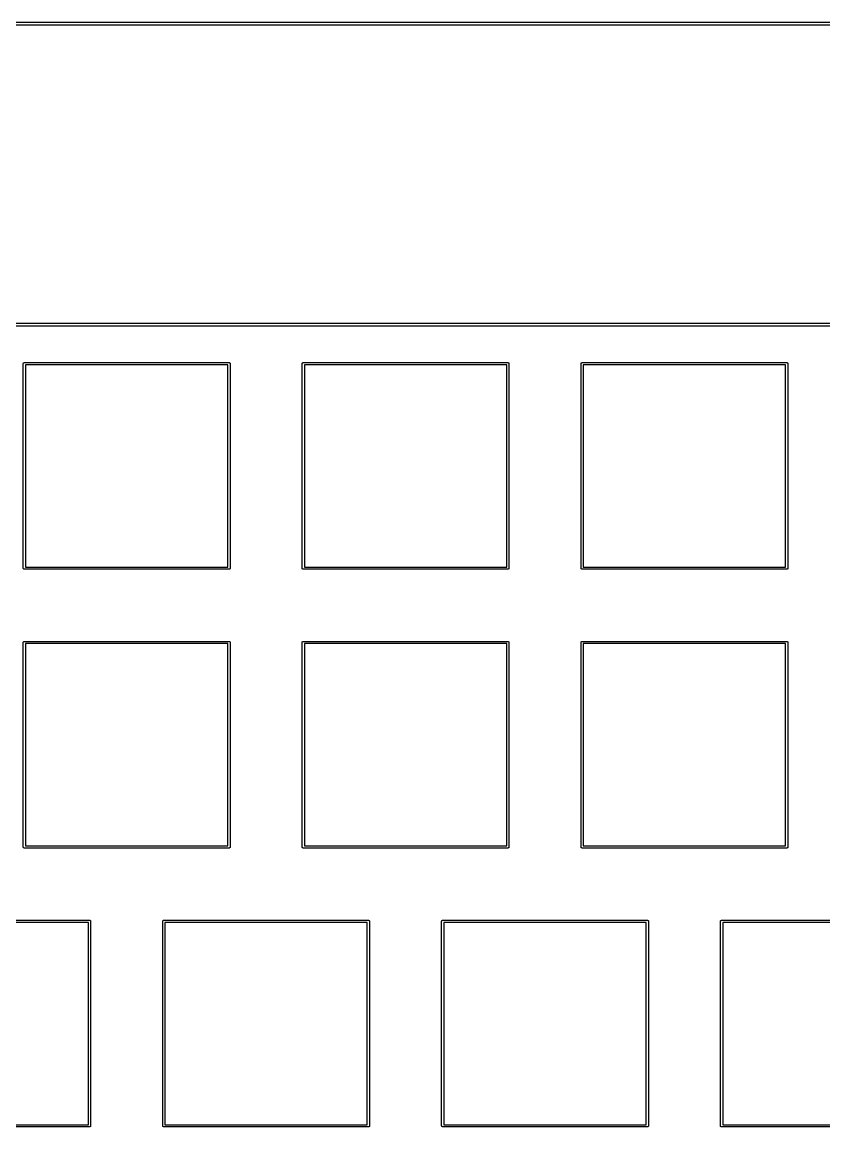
# Model space of a CAD drawing. Extents: x 50 to 430, y -187 to -47.
# Drawn here: x 138.6 to 193.3, y -122.4 to -46.9 of the extents above; entities that cross this region are included whole.
import ezdxf

# ---------------------------------------------------------------- set-up
doc = ezdxf.new("R2010")
doc.units = 0
doc.header["$MEASUREMENT"] = 0
doc.layers.add('BLACK', color=7, linetype='CONTINUOUS')

msp = doc.modelspace()

# ---------------------------------------------------------------- linework, layer by layer
at = {"layer": 'BLACK', "linetype": 'CONTINUOUS'}
for p, q in [((49.9913, -46.9), (430.009, -46.9)), ((429.9, -47.1), (50.1, -47.1)), ((60.117, -67.473), (422.084, -67.473)), ((421.976, -67.673), (60.2257, -67.673)), ((138.671, -70.2077), (138.673, -70.2013)), ((138.673, -70.2013), (138.677, -70.1961)), ((138.677, -70.1961), (138.681, -70.1903)), ((138.681, -70.1903), (138.686, -70.1859)), ((138.686, -70.1859), (138.69, -70.1807)), ((138.69, -70.1807), (138.696, -70.1773)), ((138.696, -70.1773), (138.701, -70.173)), ((138.701, -70.173), (138.708, -70.1707)), ((138.708, -70.1707), (138.714, -70.1673)), ((138.714, -70.1673), (138.72, -70.1661)), ((138.72, -70.1661), (138.727, -70.1638)), ((138.727, -70.1638), (138.733, -70.1638)), ((138.733, -70.1638), (138.733, -70.1638)), ((138.733, -70.1638), (152.717, -70.1638)), ((152.717, -70.1638), (152.723, -70.1638)), ((152.717, -70.1638), (152.717, -70.1638)), ((152.723, -70.1638), (152.73, -70.1661)), ((152.73, -70.1661), (152.736, -70.1673)), ((152.736, -70.1673), (152.742, -70.1707)), ((152.742, -70.1707), (152.749, -70.173)), ((152.749, -70.173), (152.754, -70.1773)), ((152.754, -70.1773), (152.76, -70.1807)), ((152.76, -70.1807), (152.764, -70.1859)), ((152.764, -70.1859), (152.769, -70.1903)), ((152.769, -70.1903), (152.773, -70.1961)), ((152.773, -70.1961), (152.777, -70.2013)), ((152.777, -70.2013), (152.779, -70.2077)), ((157.721, -70.2077), (157.723, -70.2013)), ((157.723, -70.2013), (157.727, -70.1961)), ((157.727, -70.1961), (157.731, -70.1903)), ((157.731, -70.1903), (157.736, -70.1859)), ((157.736, -70.1859), (157.74, -70.1807)), ((157.74, -70.1807), (157.746, -70.1773)), ((157.746, -70.1773), (157.751, -70.173)), ((157.751, -70.173), (157.758, -70.1707)), ((157.758, -70.1707), (157.764, -70.1673)), ((157.764, -70.1673), (157.77, -70.1661)), ((157.77, -70.1661), (157.777, -70.1638)), ((157.777, -70.1638), (157.783, -70.1638)), ((157.783, -70.1638), (157.783, -70.1638)), ((157.783, -70.1638), (171.767, -70.1638)), ((171.767, -70.1638), (171.773, -70.1638)), ((171.767, -70.1638), (171.767, -70.1638)), ((171.773, -70.1638), (171.78, -70.1661)), ((171.78, -70.1661), (171.786, -70.1673)), ((171.786, -70.1673), (171.792, -70.1707)), ((171.792, -70.1707), (171.799, -70.173)), ((171.799, -70.173), (171.804, -70.1773)), ((171.804, -70.1773), (171.81, -70.1807)), ((171.81, -70.1807), (171.814, -70.1859)), ((171.814, -70.1859), (171.819, -70.1903)), ((171.819, -70.1903), (171.823, -70.1961)), ((171.823, -70.1961), (171.827, -70.2013)), ((171.827, -70.2013), (171.829, -70.2077)), ((176.771, -70.2077), (176.773, -70.2013)), ((176.773, -70.2013), (176.777, -70.1961)), ((176.777, -70.1961), (176.781, -70.1903)), ((176.781, -70.1903), (176.786, -70.1859)), ((176.786, -70.1859), (176.79, -70.1807)), ((176.79, -70.1807), (176.796, -70.1773)), ((176.796, -70.1773), (176.801, -70.173)), ((176.801, -70.173), (176.808, -70.1707)), ((176.808, -70.1707), (176.814, -70.1673)), ((176.814, -70.1673), (176.82, -70.1661)), ((176.82, -70.1661), (176.827, -70.1638)), ((176.827, -70.1638), (176.833, -70.1638)), ((176.833, -70.1638), (176.833, -70.1638)), ((176.833, -70.1638), (190.817, -70.1638)), ((190.817, -70.1638), (190.823, -70.1638)), ((190.817, -70.1638), (190.817, -70.1638)), ((190.823, -70.1638), (190.83, -70.1661)), ((190.83, -70.1661), (190.836, -70.1673)), ((190.836, -70.1673), (190.842, -70.1707)), ((190.842, -70.1707), (190.849, -70.173)), ((190.849, -70.173), (190.854, -70.1773)), ((190.854, -70.1773), (190.86, -70.1807)), ((190.86, -70.1807), (190.864, -70.1859)), ((190.864, -70.1859), (190.869, -70.1903)), ((190.869, -70.1903), (190.873, -70.1961)), ((190.873, -70.1961), (190.877, -70.2013)), ((190.877, -70.2013), (190.879, -70.2077)), ((138.664, -70.2266), (138.666, -70.2202)), ((138.664, -70.2333), (138.664, -70.2266)), ((138.664, -84.2167), (138.664, -70.2333)), ((138.666, -70.2202), (138.667, -70.2135)), ((138.667, -70.2135), (138.671, -70.2077)), ((138.816, -70.3162), (138.816, -84.1338)), ((152.634, -70.3162), (138.816, -70.3162)), ((152.634, -84.1338), (152.634, -70.3162)), ((152.779, -70.2077), (152.783, -70.2135)), ((152.783, -70.2135), (152.784, -70.2202)), ((152.784, -70.2202), (152.786, -70.2266)), ((152.786, -70.2266), (152.786, -70.2333)), ((152.786, -70.2333), (152.786, -70.2333)), ((152.786, -70.2333), (152.786, -84.2167)), ((157.714, -70.2266), (157.716, -70.2202)), ((157.714, -70.2333), (157.714, -70.2266)), ((157.714, -84.2167), (157.714, -70.2333)), ((157.716, -70.2202), (157.717, -70.2135)), ((157.717, -70.2135), (157.721, -70.2077)), ((157.866, -70.3162), (157.866, -84.1338)), ((171.684, -70.3162), (157.866, -70.3162)), ((171.684, -84.1338), (171.684, -70.3162)), ((171.829, -70.2077), (171.833, -70.2135)), ((171.833, -70.2135), (171.834, -70.2202)), ((171.834, -70.2202), (171.836, -70.2266)), ((171.836, -70.2266), (171.836, -70.2333)), ((171.836, -70.2333), (171.836, -70.2333)), ((171.836, -70.2333), (171.836, -84.2167)), ((176.764, -70.2266), (176.766, -70.2202)), ((176.764, -70.2333), (176.764, -70.2266)), ((176.764, -84.2167), (176.764, -70.2333)), ((176.766, -70.2202), (176.767, -70.2135)), ((176.767, -70.2135), (176.771, -70.2077)), ((176.916, -70.3162), (176.916, -84.1338)), ((190.734, -70.3162), (176.916, -70.3162)), ((190.734, -84.1338), (190.734, -70.3162)), ((190.879, -70.2077), (190.883, -70.2135)), ((190.883, -70.2135), (190.884, -70.2202)), ((190.884, -70.2202), (190.886, -70.2266)), ((190.886, -70.2266), (190.886, -70.2333)), ((190.886, -70.2333), (190.886, -70.2333)), ((190.886, -70.2333), (190.886, -84.2167)), ((138.664, -84.2234), (138.664, -84.2167)), ((138.664, -84.2167), (138.664, -84.2167)), ((138.666, -84.2298), (138.664, -84.2234)), ((138.667, -84.2365), (138.666, -84.2298)), ((138.671, -84.2423), (138.667, -84.2365)), ((138.673, -84.2487), (138.671, -84.2423)), ((138.677, -84.2539), (138.673, -84.2487)), ((138.681, -84.2597), (138.677, -84.2539)), ((138.686, -84.2641), (138.681, -84.2597)), ((138.69, -84.2693), (138.686, -84.2641)), ((138.696, -84.2727), (138.69, -84.2693)), ((138.701, -84.277), (138.696, -84.2727)), ((138.708, -84.2793), (138.701, -84.277)), ((138.714, -84.2827), (138.708, -84.2793)), ((138.72, -84.2839), (138.714, -84.2827)), ((138.727, -84.2862), (138.72, -84.2839)), ((138.733, -84.2862), (138.727, -84.2862)), ((152.717, -84.2862), (138.733, -84.2862)), ((138.733, -84.2862), (138.733, -84.2862)), ((138.816, -84.1338), (152.634, -84.1338)), ((152.723, -84.2862), (152.717, -84.2862)), ((152.717, -84.2862), (152.717, -84.2862)), ((152.73, -84.2839), (152.723, -84.2862)), ((152.736, -84.2827), (152.73, -84.2839)), ((152.742, -84.2793), (152.736, -84.2827)), ((152.749, -84.277), (152.742, -84.2793)), ((152.754, -84.2727), (152.749, -84.277)), ((152.76, -84.2693), (152.754, -84.2727)), ((152.764, -84.2641), (152.76, -84.2693)), ((152.769, -84.2597), (152.764, -84.2641)), ((152.773, -84.2539), (152.769, -84.2597)), ((152.777, -84.2487), (152.773, -84.2539)), ((152.779, -84.2423), (152.777, -84.2487)), ((152.783, -84.2365), (152.779, -84.2423)), ((152.784, -84.2298), (152.783, -84.2365)), ((152.786, -84.2234), (152.784, -84.2298)), ((152.786, -84.2167), (152.786, -84.2167)), ((152.786, -84.2167), (152.786, -84.2234)), ((157.714, -84.2234), (157.714, -84.2167)), ((157.714, -84.2167), (157.714, -84.2167)), ((157.716, -84.2298), (157.714, -84.2234)), ((157.717, -84.2365), (157.716, -84.2298)), ((157.721, -84.2423), (157.717, -84.2365)), ((157.723, -84.2487), (157.721, -84.2423)), ((157.727, -84.2539), (157.723, -84.2487)), ((157.731, -84.2597), (157.727, -84.2539)), ((157.736, -84.2641), (157.731, -84.2597)), ((157.74, -84.2693), (157.736, -84.2641)), ((157.746, -84.2727), (157.74, -84.2693)), ((157.751, -84.277), (157.746, -84.2727)), ((157.758, -84.2793), (157.751, -84.277)), ((157.764, -84.2827), (157.758, -84.2793)), ((157.77, -84.2839), (157.764, -84.2827)), ((157.777, -84.2862), (157.77, -84.2839)), ((157.783, -84.2862), (157.777, -84.2862)), ((171.767, -84.2862), (157.783, -84.2862)), ((157.783, -84.2862), (157.783, -84.2862)), ((157.866, -84.1338), (171.684, -84.1338)), ((171.773, -84.2862), (171.767, -84.2862)), ((171.767, -84.2862), (171.767, -84.2862)), ((171.78, -84.2839), (171.773, -84.2862)), ((171.786, -84.2827), (171.78, -84.2839)), ((171.792, -84.2793), (171.786, -84.2827)), ((171.799, -84.277), (171.792, -84.2793)), ((171.804, -84.2727), (171.799, -84.277)), ((171.81, -84.2693), (171.804, -84.2727)), ((171.814, -84.2641), (171.81, -84.2693)), ((171.819, -84.2597), (171.814, -84.2641)), ((171.823, -84.2539), (171.819, -84.2597)), ((171.827, -84.2487), (171.823, -84.2539)), ((171.829, -84.2423), (171.827, -84.2487)), ((171.833, -84.2365), (171.829, -84.2423)), ((171.834, -84.2298), (171.833, -84.2365)), ((171.836, -84.2234), (171.834, -84.2298)), ((171.836, -84.2167), (171.836, -84.2167)), ((171.836, -84.2167), (171.836, -84.2234)), ((176.764, -84.2234), (176.764, -84.2167)), ((176.764, -84.2167), (176.764, -84.2167)), ((176.766, -84.2298), (176.764, -84.2234)), ((176.767, -84.2365), (176.766, -84.2298)), ((176.771, -84.2423), (176.767, -84.2365)), ((176.773, -84.2487), (176.771, -84.2423)), ((176.777, -84.2539), (176.773, -84.2487)), ((176.781, -84.2597), (176.777, -84.2539)), ((176.786, -84.2641), (176.781, -84.2597)), ((176.79, -84.2693), (176.786, -84.2641)), ((176.796, -84.2727), (176.79, -84.2693)), ((176.801, -84.277), (176.796, -84.2727)), ((176.808, -84.2793), (176.801, -84.277)), ((176.814, -84.2827), (176.808, -84.2793)), ((176.82, -84.2839), (176.814, -84.2827)), ((176.827, -84.2862), (176.82, -84.2839)), ((176.833, -84.2862), (176.827, -84.2862)), ((190.817, -84.2862), (176.833, -84.2862)), ((176.833, -84.2862), (176.833, -84.2862)), ((176.916, -84.1338), (190.734, -84.1338)), ((190.823, -84.2862), (190.817, -84.2862)), ((190.817, -84.2862), (190.817, -84.2862)), ((190.83, -84.2839), (190.823, -84.2862)), ((190.836, -84.2827), (190.83, -84.2839)), ((190.842, -84.2793), (190.836, -84.2827)), ((190.849, -84.277), (190.842, -84.2793)), ((190.854, -84.2727), (190.849, -84.277)), ((190.86, -84.2693), (190.854, -84.2727)), ((190.864, -84.2641), (190.86, -84.2693)), ((190.869, -84.2597), (190.864, -84.2641)), ((190.873, -84.2539), (190.869, -84.2597)), ((190.877, -84.2487), (190.873, -84.2539)), ((190.879, -84.2423), (190.877, -84.2487)), ((190.883, -84.2365), (190.879, -84.2423)), ((190.884, -84.2298), (190.883, -84.2365)), ((190.886, -84.2234), (190.884, -84.2298)), ((190.886, -84.2167), (190.886, -84.2167)), ((190.886, -84.2167), (190.886, -84.2234)), ((138.664, -89.2766), (138.666, -89.2702)), ((138.664, -89.2833), (138.664, -89.2766)), ((138.664, -103.267), (138.664, -89.2833)), ((138.666, -89.2702), (138.667, -89.2635)), ((138.667, -89.2635), (138.671, -89.2577)), ((138.671, -89.2577), (138.673, -89.2513)), ((138.673, -89.2513), (138.677, -89.2461)), ((138.677, -89.2461), (138.681, -89.2403)), ((138.681, -89.2403), (138.686, -89.2359)), ((138.686, -89.2359), (138.69, -89.2307)), ((138.69, -89.2307), (138.696, -89.2273)), ((138.696, -89.2273), (138.701, -89.223)), ((138.701, -89.223), (138.708, -89.2207)), ((138.708, -89.2207), (138.714, -89.2173)), ((138.714, -89.2173), (138.72, -89.2161)), ((138.72, -89.2161), (138.727, -89.2138)), ((138.727, -89.2138), (138.733, -89.2138)), ((138.733, -89.2138), (138.733, -89.2138)), ((138.733, -89.2138), (152.717, -89.2138)), ((138.816, -89.3662), (138.816, -103.184)), ((152.634, -89.3662), (138.816, -89.3662)), ((152.634, -103.184), (152.634, -89.3662)), ((152.717, -89.2138), (152.723, -89.2138)), ((152.717, -89.2138), (152.717, -89.2138)), ((152.723, -89.2138), (152.73, -89.2161)), ((152.73, -89.2161), (152.736, -89.2173)), ((152.736, -89.2173), (152.742, -89.2207)), ((152.742, -89.2207), (152.749, -89.223)), ((152.749, -89.223), (152.754, -89.2273)), ((152.754, -89.2273), (152.76, -89.2307)), ((152.76, -89.2307), (152.764, -89.2359)), ((152.764, -89.2359), (152.769, -89.2403)), ((152.769, -89.2403), (152.773, -89.2461)), ((152.773, -89.2461), (152.777, -89.2513)), ((152.777, -89.2513), (152.779, -89.2577)), ((152.779, -89.2577), (152.783, -89.2635)), ((152.783, -89.2635), (152.784, -89.2702)), ((152.784, -89.2702), (152.786, -89.2766)), ((152.786, -89.2766), (152.786, -89.2833)), ((152.786, -89.2833), (152.786, -89.2833)), ((152.786, -89.2833), (152.786, -103.267)), ((157.714, -89.2766), (157.716, -89.2702)), ((157.714, -89.2833), (157.714, -89.2766)), ((157.714, -103.267), (157.714, -89.2833)), ((157.716, -89.2702), (157.717, -89.2635)), ((157.717, -89.2635), (157.721, -89.2577)), ((157.721, -89.2577), (157.723, -89.2513)), ((157.723, -89.2513), (157.727, -89.2461)), ((157.727, -89.2461), (157.731, -89.2403)), ((157.731, -89.2403), (157.736, -89.2359)), ((157.736, -89.2359), (157.74, -89.2307)), ((157.74, -89.2307), (157.746, -89.2273)), ((157.746, -89.2273), (157.751, -89.223)), ((157.751, -89.223), (157.758, -89.2207)), ((157.758, -89.2207), (157.764, -89.2173)), ((157.764, -89.2173), (157.77, -89.2161)), ((157.77, -89.2161), (157.777, -89.2138)), ((157.777, -89.2138), (157.783, -89.2138)), ((157.783, -89.2138), (157.783, -89.2138)), ((157.783, -89.2138), (171.767, -89.2138)), ((157.866, -89.3662), (157.866, -103.184)), ((171.684, -89.3662), (157.866, -89.3662)), ((171.684, -103.184), (171.684, -89.3662)), ((171.767, -89.2138), (171.773, -89.2138)), ((171.767, -89.2138), (171.767, -89.2138)), ((171.773, -89.2138), (171.78, -89.2161)), ((171.78, -89.2161), (171.786, -89.2173)), ((171.786, -89.2173), (171.792, -89.2207)), ((171.792, -89.2207), (171.799, -89.223)), ((171.799, -89.223), (171.804, -89.2273)), ((171.804, -89.2273), (171.81, -89.2307)), ((171.81, -89.2307), (171.814, -89.2359)), ((171.814, -89.2359), (171.819, -89.2403)), ((171.819, -89.2403), (171.823, -89.2461)), ((171.823, -89.2461), (171.827, -89.2513)), ((171.827, -89.2513), (171.829, -89.2577)), ((171.829, -89.2577), (171.833, -89.2635)), ((171.833, -89.2635), (171.834, -89.2702)), ((171.834, -89.2702), (171.836, -89.2766)), ((171.836, -89.2766), (171.836, -89.2833)), ((171.836, -89.2833), (171.836, -89.2833)), ((171.836, -89.2833), (171.836, -103.267)), ((176.764, -89.2766), (176.766, -89.2702)), ((176.764, -89.2833), (176.764, -89.2766)), ((176.764, -103.267), (176.764, -89.2833)), ((176.766, -89.2702), (176.767, -89.2635)), ((176.767, -89.2635), (176.771, -89.2577)), ((176.771, -89.2577), (176.773, -89.2513)), ((176.773, -89.2513), (176.777, -89.2461)), ((176.777, -89.2461), (176.781, -89.2403)), ((176.781, -89.2403), (176.786, -89.2359)), ((176.786, -89.2359), (176.79, -89.2307)), ((176.79, -89.2307), (176.796, -89.2273)), ((176.796, -89.2273), (176.801, -89.223)), ((176.801, -89.223), (176.808, -89.2207)), ((176.808, -89.2207), (176.814, -89.2173)), ((176.814, -89.2173), (176.82, -89.2161)), ((176.82, -89.2161), (176.827, -89.2138)), ((176.827, -89.2138), (176.833, -89.2138)), ((176.833, -89.2138), (176.833, -89.2138)), ((176.833, -89.2138), (190.817, -89.2138)), ((176.916, -89.3662), (176.916, -103.184)), ((190.734, -89.3662), (176.916, -89.3662)), ((190.734, -103.184), (190.734, -89.3662)), ((190.817, -89.2138), (190.823, -89.2138)), ((190.817, -89.2138), (190.817, -89.2138)), ((190.823, -89.2138), (190.83, -89.2161)), ((190.83, -89.2161), (190.836, -89.2173)), ((190.836, -89.2173), (190.842, -89.2207)), ((190.842, -89.2207), (190.849, -89.223)), ((190.849, -89.223), (190.854, -89.2273)), ((190.854, -89.2273), (190.86, -89.2307)), ((190.86, -89.2307), (190.864, -89.2359)), ((190.864, -89.2359), (190.869, -89.2403)), ((190.869, -89.2403), (190.873, -89.2461)), ((190.873, -89.2461), (190.877, -89.2513)), ((190.877, -89.2513), (190.879, -89.2577)), ((190.879, -89.2577), (190.883, -89.2635)), ((190.883, -89.2635), (190.884, -89.2702)), ((190.884, -89.2702), (190.886, -89.2766)), ((190.886, -89.2766), (190.886, -89.2833)), ((190.886, -89.2833), (190.886, -89.2833)), ((190.886, -89.2833), (190.886, -103.267)), ((138.664, -103.273), (138.664, -103.267)), ((138.664, -103.267), (138.664, -103.267)), ((138.666, -103.28), (138.664, -103.273)), ((138.667, -103.286), (138.666, -103.28)), ((138.671, -103.292), (138.667, -103.286)), ((138.673, -103.299), (138.671, -103.292)), ((138.677, -103.304), (138.673, -103.299)), ((138.681, -103.31), (138.677, -103.304)), ((138.686, -103.314), (138.681, -103.31)), ((138.69, -103.319), (138.686, -103.314)), ((138.696, -103.323), (138.69, -103.319)), ((138.701, -103.327), (138.696, -103.323)), ((138.708, -103.329), (138.701, -103.327)), ((138.714, -103.333), (138.708, -103.329)), ((138.72, -103.334), (138.714, -103.333)), ((138.727, -103.336), (138.72, -103.334)), ((138.733, -103.336), (138.727, -103.336)), ((152.717, -103.336), (138.733, -103.336)), ((138.733, -103.336), (138.733, -103.336)), ((138.816, -103.184), (152.634, -103.184)), ((152.723, -103.336), (152.717, -103.336)), ((152.717, -103.336), (152.717, -103.336)), ((152.73, -103.334), (152.723, -103.336)), ((152.736, -103.333), (152.73, -103.334)), ((152.742, -103.329), (152.736, -103.333)), ((152.749, -103.327), (152.742, -103.329)), ((152.754, -103.323), (152.749, -103.327)), ((152.76, -103.319), (152.754, -103.323)), ((152.764, -103.314), (152.76, -103.319)), ((152.769, -103.31), (152.764, -103.314)), ((152.773, -103.304), (152.769, -103.31)), ((152.777, -103.299), (152.773, -103.304)), ((152.779, -103.292), (152.777, -103.299)), ((152.783, -103.286), (152.779, -103.292)), ((152.784, -103.28), (152.783, -103.286)), ((152.786, -103.273), (152.784, -103.28)), ((152.786, -103.267), (152.786, -103.267)), ((152.786, -103.267), (152.786, -103.273)), ((157.714, -103.273), (157.714, -103.267)), ((157.714, -103.267), (157.714, -103.267)), ((157.716, -103.28), (157.714, -103.273)), ((157.717, -103.286), (157.716, -103.28)), ((157.721, -103.292), (157.717, -103.286)), ((157.723, -103.299), (157.721, -103.292)), ((157.727, -103.304), (157.723, -103.299)), ((157.731, -103.31), (157.727, -103.304)), ((157.736, -103.314), (157.731, -103.31)), ((157.74, -103.319), (157.736, -103.314)), ((157.746, -103.323), (157.74, -103.319)), ((157.751, -103.327), (157.746, -103.323)), ((157.758, -103.329), (157.751, -103.327)), ((157.764, -103.333), (157.758, -103.329)), ((157.77, -103.334), (157.764, -103.333)), ((157.777, -103.336), (157.77, -103.334)), ((157.783, -103.336), (157.777, -103.336)), ((171.767, -103.336), (157.783, -103.336)), ((157.783, -103.336), (157.783, -103.336)), ((157.866, -103.184), (171.684, -103.184)), ((171.773, -103.336), (171.767, -103.336)), ((171.767, -103.336), (171.767, -103.336)), ((171.78, -103.334), (171.773, -103.336)), ((171.786, -103.333), (171.78, -103.334)), ((171.792, -103.329), (171.786, -103.333)), ((171.799, -103.327), (171.792, -103.329)), ((171.804, -103.323), (171.799, -103.327)), ((171.81, -103.319), (171.804, -103.323)), ((171.814, -103.314), (171.81, -103.319)), ((171.819, -103.31), (171.814, -103.314)), ((171.823, -103.304), (171.819, -103.31)), ((171.827, -103.299), (171.823, -103.304)), ((171.829, -103.292), (171.827, -103.299)), ((171.833, -103.286), (171.829, -103.292)), ((171.834, -103.28), (171.833, -103.286)), ((171.836, -103.273), (171.834, -103.28)), ((171.836, -103.267), (171.836, -103.267)), ((171.836, -103.267), (171.836, -103.273)), ((176.764, -103.273), (176.764, -103.267)), ((176.764, -103.267), (176.764, -103.267)), ((176.766, -103.28), (176.764, -103.273)), ((176.767, -103.286), (176.766, -103.28)), ((176.771, -103.292), (176.767, -103.286)), ((176.773, -103.299), (176.771, -103.292)), ((176.777, -103.304), (176.773, -103.299)), ((176.781, -103.31), (176.777, -103.304)), ((176.786, -103.314), (176.781, -103.31)), ((176.79, -103.319), (176.786, -103.314)), ((176.796, -103.323), (176.79, -103.319)), ((176.801, -103.327), (176.796, -103.323)), ((176.808, -103.329), (176.801, -103.327)), ((176.814, -103.333), (176.808, -103.329)), ((176.82, -103.334), (176.814, -103.333)), ((176.827, -103.336), (176.82, -103.334)), ((176.833, -103.336), (176.827, -103.336)), ((190.817, -103.336), (176.833, -103.336)), ((176.833, -103.336), (176.833, -103.336)), ((176.916, -103.184), (190.734, -103.184)), ((190.823, -103.336), (190.817, -103.336)), ((190.817, -103.336), (190.817, -103.336)), ((190.83, -103.334), (190.823, -103.336)), ((190.836, -103.333), (190.83, -103.334)), ((190.842, -103.329), (190.836, -103.333)), ((190.849, -103.327), (190.842, -103.329)), ((190.854, -103.323), (190.849, -103.327)), ((190.86, -103.319), (190.854, -103.323)), ((190.864, -103.314), (190.86, -103.319)), ((190.869, -103.31), (190.864, -103.314)), ((190.873, -103.304), (190.869, -103.31)), ((190.877, -103.299), (190.873, -103.304)), ((190.879, -103.292), (190.877, -103.299)), ((190.883, -103.286), (190.879, -103.292)), ((190.884, -103.28), (190.883, -103.286)), ((190.886, -103.273), (190.884, -103.28)), ((190.886, -103.267), (190.886, -103.267)), ((190.886, -103.267), (190.886, -103.273)), ((129.208, -108.264), (143.192, -108.264)), ((143.109, -108.416), (129.291, -108.416)), ((143.109, -122.234), (143.109, -108.416)), ((143.192, -108.264), (143.198, -108.264)), ((143.192, -108.264), (143.192, -108.264)), ((143.198, -108.264), (143.205, -108.266)), ((143.205, -108.266), (143.211, -108.267)), ((143.211, -108.267), (143.217, -108.271)), ((143.217, -108.271), (143.224, -108.273)), ((143.224, -108.273), (143.229, -108.277)), ((143.229, -108.277), (143.235, -108.281)), ((143.235, -108.281), (143.239, -108.286)), ((143.239, -108.286), (143.244, -108.29)), ((143.244, -108.29), (143.248, -108.296)), ((143.248, -108.296), (143.252, -108.301)), ((143.252, -108.301), (143.254, -108.308)), ((143.254, -108.308), (143.258, -108.314)), ((143.258, -108.314), (143.259, -108.32)), ((143.259, -108.32), (143.261, -108.327)), ((143.261, -108.327), (143.261, -108.333)), ((143.261, -108.333), (143.261, -108.333)), ((143.261, -108.333), (143.261, -122.317)), ((148.189, -108.327), (148.191, -108.32)), ((148.189, -108.333), (148.189, -108.327)), ((148.189, -122.317), (148.189, -108.333)), ((148.191, -108.32), (148.192, -108.314)), ((148.192, -108.314), (148.196, -108.308)), ((148.196, -108.308), (148.198, -108.301)), ((148.198, -108.301), (148.202, -108.296)), ((148.202, -108.296), (148.206, -108.29)), ((148.206, -108.29), (148.211, -108.286)), ((148.211, -108.286), (148.215, -108.281)), ((148.215, -108.281), (148.221, -108.277)), ((148.221, -108.277), (148.226, -108.273)), ((148.226, -108.273), (148.233, -108.271)), ((148.233, -108.271), (148.239, -108.267)), ((148.239, -108.267), (148.245, -108.266)), ((148.245, -108.266), (148.252, -108.264)), ((148.252, -108.264), (148.258, -108.264)), ((148.258, -108.264), (148.258, -108.264)), ((148.258, -108.264), (162.242, -108.264)), ((148.341, -108.416), (148.341, -122.234)), ((162.159, -108.416), (148.341, -108.416)), ((162.159, -122.234), (162.159, -108.416)), ((162.242, -108.264), (162.248, -108.264)), ((162.242, -108.264), (162.242, -108.264)), ((162.248, -108.264), (162.255, -108.266)), ((162.255, -108.266), (162.261, -108.267)), ((162.261, -108.267), (162.267, -108.271)), ((162.267, -108.271), (162.274, -108.273)), ((162.274, -108.273), (162.279, -108.277)), ((162.279, -108.277), (162.285, -108.281)), ((162.285, -108.281), (162.289, -108.286)), ((162.289, -108.286), (162.294, -108.29)), ((162.294, -108.29), (162.298, -108.296)), ((162.298, -108.296), (162.302, -108.301)), ((162.302, -108.301), (162.304, -108.308)), ((162.304, -108.308), (162.308, -108.314)), ((162.308, -108.314), (162.309, -108.32)), ((162.309, -108.32), (162.311, -108.327)), ((162.311, -108.327), (162.311, -108.333)), ((162.311, -108.333), (162.311, -108.333)), ((162.311, -108.333), (162.311, -122.317)), ((167.239, -108.327), (167.241, -108.32)), ((167.239, -108.333), (167.239, -108.327)), ((167.239, -122.317), (167.239, -108.333)), ((167.241, -108.32), (167.242, -108.314)), ((167.242, -108.314), (167.246, -108.308)), ((167.246, -108.308), (167.248, -108.301)), ((167.248, -108.301), (167.252, -108.296)), ((167.252, -108.296), (167.256, -108.29)), ((167.256, -108.29), (167.261, -108.286)), ((167.261, -108.286), (167.265, -108.281)), ((167.265, -108.281), (167.271, -108.277)), ((167.271, -108.277), (167.276, -108.273)), ((167.276, -108.273), (167.283, -108.271)), ((167.283, -108.271), (167.289, -108.267)), ((167.289, -108.267), (167.295, -108.266)), ((167.295, -108.266), (167.302, -108.264)), ((167.302, -108.264), (167.308, -108.264)), ((167.308, -108.264), (167.308, -108.264)), ((167.308, -108.264), (181.292, -108.264)), ((167.391, -108.416), (167.391, -122.234)), ((181.209, -108.416), (167.391, -108.416)), ((181.209, -122.234), (181.209, -108.416)), ((181.292, -108.264), (181.298, -108.264)), ((181.292, -108.264), (181.292, -108.264)), ((181.298, -108.264), (181.305, -108.266)), ((181.305, -108.266), (181.311, -108.267)), ((181.311, -108.267), (181.317, -108.271)), ((181.317, -108.271), (181.324, -108.273)), ((181.324, -108.273), (181.329, -108.277)), ((181.329, -108.277), (181.335, -108.281)), ((181.335, -108.281), (181.339, -108.286)), ((181.339, -108.286), (181.344, -108.29)), ((181.344, -108.29), (181.348, -108.296)), ((181.348, -108.296), (181.352, -108.301)), ((181.352, -108.301), (181.354, -108.308)), ((181.354, -108.308), (181.358, -108.314)), ((181.358, -108.314), (181.359, -108.32)), ((181.359, -108.32), (181.361, -108.327)), ((181.361, -108.327), (181.361, -108.333)), ((181.361, -108.333), (181.361, -108.333)), ((181.361, -108.333), (181.361, -122.317)), ((186.289, -108.327), (186.291, -108.32)), ((186.289, -108.333), (186.289, -108.327)), ((186.289, -122.317), (186.289, -108.333)), ((186.291, -108.32), (186.292, -108.314)), ((186.292, -108.314), (186.296, -108.308)), ((186.296, -108.308), (186.298, -108.301)), ((186.298, -108.301), (186.302, -108.296)), ((186.302, -108.296), (186.306, -108.29)), ((186.306, -108.29), (186.311, -108.286)), ((186.311, -108.286), (186.315, -108.281)), ((186.315, -108.281), (186.321, -108.277)), ((186.321, -108.277), (186.326, -108.273)), ((186.326, -108.273), (186.333, -108.271)), ((186.333, -108.271), (186.339, -108.267)), ((186.339, -108.267), (186.345, -108.266)), ((186.345, -108.266), (186.352, -108.264)), ((186.352, -108.264), (186.358, -108.264)), ((186.358, -108.264), (186.358, -108.264)), ((186.358, -108.264), (200.342, -108.264)), ((186.441, -108.416), (186.441, -122.234)), ((200.259, -108.416), (186.441, -108.416)), ((129.291, -122.234), (143.109, -122.234)), ((148.341, -122.234), (162.159, -122.234)), ((167.391, -122.234), (181.209, -122.234)), ((186.441, -122.234), (200.259, -122.234)), ((143.192, -122.386), (129.208, -122.386)), ((143.198, -122.386), (143.192, -122.386)), ((143.192, -122.386), (143.192, -122.386)), ((143.205, -122.384), (143.198, -122.386)), ((143.211, -122.383), (143.205, -122.384)), ((143.217, -122.379), (143.211, -122.383)), ((143.224, -122.377), (143.217, -122.379)), ((143.229, -122.373), (143.224, -122.377)), ((143.235, -122.369), (143.229, -122.373)), ((143.239, -122.364), (143.235, -122.369)), ((143.244, -122.36), (143.239, -122.364)), ((143.248, -122.354), (143.244, -122.36)), ((143.252, -122.349), (143.248, -122.354)), ((143.254, -122.342), (143.252, -122.349)), ((143.258, -122.336), (143.254, -122.342)), ((143.259, -122.33), (143.258, -122.336)), ((143.261, -122.323), (143.259, -122.33)), ((143.261, -122.317), (143.261, -122.317)), ((143.261, -122.317), (143.261, -122.323)), ((148.189, -122.323), (148.189, -122.317)), ((148.189, -122.317), (148.189, -122.317)), ((148.191, -122.33), (148.189, -122.323)), ((148.192, -122.336), (148.191, -122.33)), ((148.196, -122.342), (148.192, -122.336)), ((148.198, -122.349), (148.196, -122.342)), ((148.202, -122.354), (148.198, -122.349)), ((148.206, -122.36), (148.202, -122.354)), ((148.211, -122.364), (148.206, -122.36)), ((148.215, -122.369), (148.211, -122.364)), ((148.221, -122.373), (148.215, -122.369)), ((148.226, -122.377), (148.221, -122.373)), ((148.233, -122.379), (148.226, -122.377)), ((148.239, -122.383), (148.233, -122.379)), ((148.245, -122.384), (148.239, -122.383)), ((148.252, -122.386), (148.245, -122.384)), ((148.258, -122.386), (148.252, -122.386)), ((162.242, -122.386), (148.258, -122.386)), ((148.258, -122.386), (148.258, -122.386)), ((162.248, -122.386), (162.242, -122.386)), ((162.242, -122.386), (162.242, -122.386)), ((162.255, -122.384), (162.248, -122.386)), ((162.261, -122.383), (162.255, -122.384)), ((162.267, -122.379), (162.261, -122.383)), ((162.274, -122.377), (162.267, -122.379)), ((162.279, -122.373), (162.274, -122.377)), ((162.285, -122.369), (162.279, -122.373)), ((162.289, -122.364), (162.285, -122.369)), ((162.294, -122.36), (162.289, -122.364)), ((162.298, -122.354), (162.294, -122.36)), ((162.302, -122.349), (162.298, -122.354)), ((162.304, -122.342), (162.302, -122.349)), ((162.308, -122.336), (162.304, -122.342)), ((162.309, -122.33), (162.308, -122.336)), ((162.311, -122.323), (162.309, -122.33)), ((162.311, -122.317), (162.311, -122.317)), ((162.311, -122.317), (162.311, -122.323)), ((167.239, -122.323), (167.239, -122.317)), ((167.239, -122.317), (167.239, -122.317)), ((167.241, -122.33), (167.239, -122.323)), ((167.242, -122.336), (167.241, -122.33)), ((167.246, -122.342), (167.242, -122.336)), ((167.248, -122.349), (167.246, -122.342)), ((167.252, -122.354), (167.248, -122.349)), ((167.256, -122.36), (167.252, -122.354)), ((167.261, -122.364), (167.256, -122.36)), ((167.265, -122.369), (167.261, -122.364)), ((167.271, -122.373), (167.265, -122.369)), ((167.276, -122.377), (167.271, -122.373)), ((167.283, -122.379), (167.276, -122.377)), ((167.289, -122.383), (167.283, -122.379)), ((167.295, -122.384), (167.289, -122.383)), ((167.302, -122.386), (167.295, -122.384)), ((167.308, -122.386), (167.302, -122.386)), ((181.292, -122.386), (167.308, -122.386)), ((167.308, -122.386), (167.308, -122.386)), ((181.298, -122.386), (181.292, -122.386)), ((181.292, -122.386), (181.292, -122.386)), ((181.305, -122.384), (181.298, -122.386)), ((181.311, -122.383), (181.305, -122.384)), ((181.317, -122.379), (181.311, -122.383)), ((181.324, -122.377), (181.317, -122.379)), ((181.329, -122.373), (181.324, -122.377)), ((181.335, -122.369), (181.329, -122.373)), ((181.339, -122.364), (181.335, -122.369)), ((181.344, -122.36), (181.339, -122.364)), ((181.348, -122.354), (181.344, -122.36)), ((181.352, -122.349), (181.348, -122.354)), ((181.354, -122.342), (181.352, -122.349)), ((181.358, -122.336), (181.354, -122.342)), ((181.359, -122.33), (181.358, -122.336)), ((181.361, -122.323), (181.359, -122.33)), ((181.361, -122.317), (181.361, -122.317)), ((181.361, -122.317), (181.361, -122.323)), ((186.289, -122.323), (186.289, -122.317)), ((186.289, -122.317), (186.289, -122.317)), ((186.291, -122.33), (186.289, -122.323)), ((186.292, -122.336), (186.291, -122.33)), ((186.296, -122.342), (186.292, -122.336)), ((186.298, -122.349), (186.296, -122.342)), ((186.302, -122.354), (186.298, -122.349)), ((186.306, -122.36), (186.302, -122.354)), ((186.311, -122.364), (186.306, -122.36)), ((186.315, -122.369), (186.311, -122.364)), ((186.321, -122.373), (186.315, -122.369)), ((186.326, -122.377), (186.321, -122.373)), ((186.333, -122.379), (186.326, -122.377)), ((186.339, -122.383), (186.333, -122.379)), ((186.345, -122.384), (186.339, -122.383)), ((186.352, -122.386), (186.345, -122.384)), ((186.358, -122.386), (186.352, -122.386)), ((200.342, -122.386), (186.358, -122.386)), ((186.358, -122.386), (186.358, -122.386))]:
    msp.add_line(p, q, dxfattribs=at)

doc.saveas('drawing.dxf')
